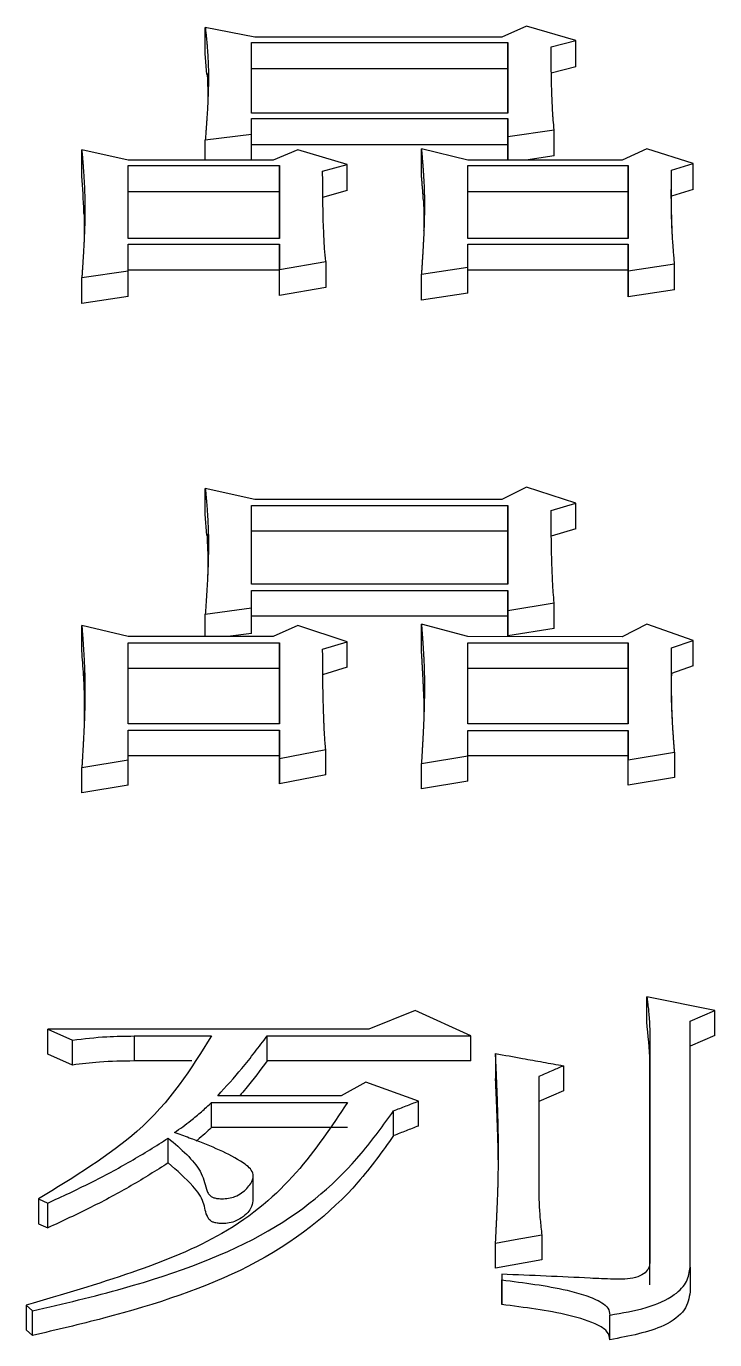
# Model space of a CAD drawing. Header units: millimetres. Extents: x 1852 to 4288, y 681 to 2404.
# Drawn here: x 2407.663 to 2410.075, y 2202.295 to 2206.897 of the extents above; entities that cross this region are included whole.
import ezdxf

# ---------------------------------------------------------------- set-up
doc = ezdxf.new("R2010")
doc.units = ezdxf.units.MM

msp = doc.modelspace()

# ---------------------------------------------------------------- linework, layer by layer
at = {"color": 7, "linetype": 'Continuous', "lineweight": 25}
for p, q in [((2408.2904, 2206.8011), (2408.2904, 2206.8933)), ((2408.4635, 2206.859), (2408.2904, 2206.8933)), ((2409.4154, 2206.897), (2409.3289, 2206.8589)), ((2409.5885, 2206.8475), (2409.4154, 2206.897)), ((2408.4527, 2206.8399), (2409.3505, 2206.8398)), ((2409.3289, 2206.8589), (2408.4635, 2206.859)), ((2409.3505, 2206.7478), (2409.3505, 2206.8398)), ((2409.5019, 2206.8245), (2409.5885, 2206.8475)), ((2409.5885, 2206.7554), (2409.5885, 2206.8475)), ((2408.2962, 2206.7277), (2408.2904, 2206.8011)), ((2409.3505, 2206.7478), (2408.4527, 2206.7478)), ((2409.5885, 2206.7554), (2409.5019, 2206.7325)), ((2409.3505, 2206.5929), (2408.4527, 2206.593)), ((2408.4527, 2206.5187), (2408.4527, 2206.5735)), ((2408.4527, 2206.5735), (2409.3505, 2206.5734)), ((2409.3505, 2206.5734), (2409.3505, 2206.5109)), ((2409.3505, 2206.4817), (2409.3505, 2206.5734)), ((2408.2904, 2206.4992), (2408.4527, 2206.5187)), ((2408.2904, 2206.4284), (2408.2904, 2206.4992)), ((2408.4527, 2206.4284), (2408.4527, 2206.5187)), ((2409.3505, 2206.5109), (2409.5128, 2206.5344)), ((2409.3505, 2206.5109), (2409.3505, 2206.4283)), ((2409.5128, 2206.4427), (2409.5128, 2206.5344)), ((2407.8577, 2206.3722), (2407.8577, 2206.4638)), ((2408.02, 2206.4284), (2407.8577, 2206.4638)), ((2409.3505, 2206.4817), (2408.4527, 2206.4817)), ((2408.6149, 2206.4638), (2408.5284, 2206.4284)), ((2408.788, 2206.4126), (2408.6149, 2206.4638)), ((2409.0476, 2206.3761), (2409.0476, 2206.4677)), ((2409.2099, 2206.4283), (2409.0476, 2206.4677)), ((2409.3505, 2206.4283), (2409.3505, 2206.4817)), ((2409.8373, 2206.4677), (2409.7507, 2206.4283)), ((2409.9995, 2206.4165), (2409.8373, 2206.4677)), ((2408.5284, 2206.4284), (2408.02, 2206.4284)), ((2408.02, 2206.4087), (2408.55, 2206.4086)), ((2408.02, 2206.1536), (2408.02, 2206.4087)), ((2408.55, 2206.4086), (2408.55, 2206.1536)), ((2408.55, 2206.3171), (2408.55, 2206.4086)), ((2408.7015, 2206.3889), (2408.788, 2206.4126)), ((2408.788, 2206.3211), (2408.788, 2206.4126)), ((2409.7507, 2206.4283), (2409.2099, 2206.4283)), ((2409.2099, 2206.4086), (2409.7724, 2206.4086)), ((2409.2099, 2206.1536), (2409.2099, 2206.4086)), ((2409.5128, 2206.4427), (2409.4134, 2206.4283)), ((2409.7724, 2206.4086), (2409.7724, 2206.1536)), ((2409.7724, 2206.3171), (2409.7724, 2206.4086)), ((2409.9238, 2206.3928), (2409.9995, 2206.4165)), ((2409.9995, 2206.325), (2409.9995, 2206.4165)), ((2409.9238, 2206.3013), (2409.9238, 2206.3928)), ((2408.55, 2206.3171), (2408.02, 2206.3171)), ((2408.55, 2206.1536), (2408.55, 2206.3171)), ((2408.788, 2206.3211), (2408.7015, 2206.2974)), ((2409.7724, 2206.3171), (2409.2099, 2206.3171)), ((2409.7724, 2206.1536), (2409.7724, 2206.3171)), ((2409.9995, 2206.325), (2409.9238, 2206.3013)), ((2408.55, 2206.1536), (2408.02, 2206.1536)), ((2408.02, 2206.1335), (2408.55, 2206.1335)), ((2408.02, 2206.0406), (2408.02, 2206.1335)), ((2408.55, 2206.1335), (2408.55, 2206.0446)), ((2408.55, 2206.0423), (2408.55, 2206.1335)), ((2409.7724, 2206.1536), (2409.2099, 2206.1536)), ((2409.2099, 2206.0527), (2409.2099, 2206.1335)), ((2409.2099, 2206.1335), (2409.7724, 2206.1335)), ((2409.7724, 2206.1335), (2409.7724, 2206.0405)), ((2409.7724, 2206.0423), (2409.7724, 2206.1335)), ((2407.8577, 2206.0163), (2408.02, 2206.0406)), ((2408.55, 2206.0423), (2408.02, 2206.0424)), ((2408.02, 2205.9496), (2408.02, 2206.0406)), ((2408.55, 2206.0446), (2408.7123, 2206.073)), ((2408.55, 2205.9536), (2408.55, 2206.0446)), ((2408.55, 2205.9536), (2408.55, 2206.0423)), ((2408.7123, 2206.073), (2408.7123, 2205.9819)), ((2409.0476, 2206.0284), (2409.2099, 2206.0527)), ((2409.2099, 2205.9617), (2409.2099, 2206.0527)), ((2409.7724, 2206.0423), (2409.2099, 2206.0423)), ((2409.7724, 2206.0405), (2409.9346, 2206.0648)), ((2409.7724, 2205.9495), (2409.7724, 2206.0423)), ((2409.7724, 2206.0405), (2409.7724, 2205.9495)), ((2409.9346, 2205.9738), (2409.9346, 2206.0648)), ((2407.8577, 2205.9253), (2407.8577, 2206.0163)), ((2409.0476, 2205.9374), (2409.0476, 2206.0284)), ((2408.02, 2205.9496), (2407.8577, 2205.9253)), ((2408.7123, 2205.9819), (2408.55, 2205.9536)), ((2409.2099, 2205.9617), (2409.0476, 2205.9374)), ((2409.9346, 2205.9738), (2409.7724, 2205.9495)), ((2408.2904, 2205.1874), (2408.2904, 2205.2774)), ((2408.4635, 2205.2391), (2408.2904, 2205.2774)), ((2409.4154, 2205.2817), (2409.3289, 2205.239)), ((2409.5885, 2205.2262), (2409.4154, 2205.2817)), ((2408.4527, 2205.2177), (2409.3505, 2205.2177)), ((2409.3289, 2205.239), (2408.4635, 2205.2391)), ((2409.3505, 2205.1277), (2409.3505, 2205.2177)), ((2409.502, 2205.2006), (2409.5885, 2205.2262)), ((2409.5885, 2205.1362), (2409.5885, 2205.2262)), ((2408.2957, 2205.1128), (2408.2904, 2205.1874)), ((2409.3505, 2205.1277), (2408.4527, 2205.1277)), ((2409.5885, 2205.1362), (2409.502, 2205.1106)), ((2409.3505, 2204.9417), (2408.4527, 2204.9417)), ((2408.4527, 2204.8589), (2408.4527, 2204.92)), ((2408.4527, 2204.92), (2409.3505, 2204.92)), ((2409.3505, 2204.92), (2409.3505, 2204.8502)), ((2409.3505, 2204.8304), (2409.3505, 2204.92)), ((2408.2904, 2204.8371), (2408.4527, 2204.8589)), ((2408.2904, 2204.7582), (2408.2904, 2204.8371)), ((2408.4527, 2204.7694), (2408.4527, 2204.8589)), ((2409.3505, 2204.8502), (2409.5128, 2204.8764)), ((2409.3505, 2204.8502), (2409.3505, 2204.7607)), ((2409.5128, 2204.7869), (2409.5128, 2204.8764)), ((2407.8577, 2204.7083), (2407.8577, 2204.7977)), ((2408.02, 2204.7582), (2407.8577, 2204.7977)), ((2409.3505, 2204.8304), (2408.4527, 2204.8304)), ((2408.615, 2204.7977), (2408.5284, 2204.7582)), ((2408.788, 2204.7406), (2408.615, 2204.7977)), ((2409.0476, 2204.7126), (2409.0476, 2204.802)), ((2409.2099, 2204.7582), (2409.0476, 2204.802)), ((2409.3505, 2204.7607), (2409.3505, 2204.8304)), ((2409.8373, 2204.802), (2409.7508, 2204.7581)), ((2409.9996, 2204.7449), (2409.8373, 2204.802)), ((2408.5284, 2204.7582), (2408.02, 2204.7582)), ((2408.4527, 2204.7694), (2408.3689, 2204.7582)), ((2409.7508, 2204.7581), (2409.2099, 2204.7582)), ((2409.5128, 2204.7869), (2409.3505, 2204.7607)), ((2409.9239, 2204.7185), (2409.9996, 2204.7449)), ((2409.9996, 2204.6556), (2409.9996, 2204.7449)), ((2408.02, 2204.7362), (2408.5501, 2204.7362)), ((2408.02, 2204.4523), (2408.02, 2204.7362)), ((2408.5501, 2204.7362), (2408.5501, 2204.4523)), ((2408.5501, 2204.6468), (2408.5501, 2204.7362)), ((2408.7015, 2204.7142), (2408.788, 2204.7406)), ((2408.788, 2204.6512), (2408.788, 2204.7406)), ((2409.2099, 2204.7362), (2409.7724, 2204.7362)), ((2409.2099, 2204.4523), (2409.2099, 2204.7362)), ((2409.7724, 2204.7362), (2409.7724, 2204.4523)), ((2409.7724, 2204.6468), (2409.7724, 2204.7362)), ((2409.9238, 2204.6292), (2409.9239, 2204.7185)), ((2408.788, 2204.6512), (2408.7015, 2204.6249)), ((2409.9996, 2204.6556), (2409.9238, 2204.6292)), ((2408.5501, 2204.6468), (2408.02, 2204.6469)), ((2408.5501, 2204.4523), (2408.5501, 2204.6468)), ((2408.7027, 2204.5751), (2408.7023, 2204.6062)), ((2409.7724, 2204.6468), (2409.2099, 2204.6468)), ((2409.7724, 2204.4523), (2409.7724, 2204.6468)), ((2409.9238, 2204.6292), (2409.9238, 2204.6212)), ((2408.5501, 2204.4523), (2408.02, 2204.4523)), ((2408.02, 2204.3267), (2408.02, 2204.43)), ((2408.02, 2204.43), (2408.5501, 2204.43)), ((2408.5501, 2204.43), (2408.5501, 2204.3312)), ((2408.5501, 2204.341), (2408.5501, 2204.43)), ((2409.7724, 2204.4523), (2409.2099, 2204.4523)), ((2409.2099, 2204.4299), (2409.7724, 2204.4299)), ((2409.2099, 2204.3402), (2409.2099, 2204.4299)), ((2409.7724, 2204.4299), (2409.7724, 2204.3267)), ((2409.7724, 2204.341), (2409.7724, 2204.4299)), ((2408.5501, 2204.341), (2408.02, 2204.341)), ((2408.5501, 2204.3312), (2408.7123, 2204.3627)), ((2408.5501, 2204.2424), (2408.5501, 2204.341)), ((2408.5501, 2204.3312), (2408.5501, 2204.2424)), ((2408.7123, 2204.2738), (2408.7123, 2204.3627)), ((2409.0477, 2204.3132), (2409.2099, 2204.3402)), ((2409.7724, 2204.341), (2409.2099, 2204.341)), ((2409.2099, 2204.2514), (2409.2099, 2204.3402)), ((2409.7724, 2204.3267), (2409.9347, 2204.3537)), ((2409.7724, 2204.2379), (2409.7724, 2204.341)), ((2409.9347, 2204.3537), (2409.9347, 2204.2648)), ((2407.8577, 2204.2109), (2407.8578, 2204.2997)), ((2407.8578, 2204.2997), (2408.02, 2204.3267)), ((2408.02, 2204.2379), (2408.02, 2204.3267)), ((2409.0477, 2204.2244), (2409.0477, 2204.3132)), ((2409.7724, 2204.2379), (2409.7724, 2204.3267)), ((2408.02, 2204.2379), (2407.8577, 2204.2109)), ((2408.7123, 2204.2738), (2408.5501, 2204.2424)), ((2409.2099, 2204.2514), (2409.0477, 2204.2244)), ((2409.9347, 2204.2648), (2409.7724, 2204.2379)), ((2410.0753, 2203.4486), (2409.8373, 2203.4957)), ((2409.8373, 2203.408), (2409.8373, 2203.4957)), ((2409.026, 2203.4487), (2408.8638, 2203.3826)), ((2409.2207, 2203.3589), (2409.026, 2203.4487)), ((2409.9888, 2203.4109), (2410.0753, 2203.4486)), ((2409.9888, 2202.5486), (2409.9888, 2203.4109)), ((2410.0753, 2203.361), (2410.0753, 2203.4486)), ((2407.7388, 2203.3826), (2407.8253, 2203.3448)), ((2408.8638, 2203.3826), (2407.7388, 2203.3826)), ((2407.7388, 2203.295), (2407.7388, 2203.3826)), ((2407.8253, 2203.2572), (2407.8253, 2203.3448)), ((2408.0417, 2203.359), (2408.312, 2203.359)), ((2408.0417, 2203.2714), (2408.0417, 2203.359)), ((2408.5068, 2203.359), (2409.2207, 2203.3589)), ((2408.5068, 2203.2714), (2408.5068, 2203.359)), ((2409.2207, 2203.2714), (2409.2207, 2203.3589)), ((2410.0753, 2203.361), (2409.9888, 2203.3233)), ((2407.8253, 2203.2572), (2407.7388, 2203.295)), ((2408.2436, 2203.2714), (2408.0417, 2203.2714)), ((2409.2207, 2203.2714), (2408.5068, 2203.2714)), ((2409.3073, 2203.2973), (2409.3073, 2203.2099)), ((2409.5453, 2203.2546), (2409.5453, 2203.1672)), ((2409.8481, 2203.1814), (2409.8482, 2203.2335)), ((2409.8482, 2203.2688), (2409.8482, 2202.5731)), ((2409.8482, 2203.2335), (2409.8482, 2203.2688)), ((2408.853, 2203.1974), (2408.7664, 2203.1497)), ((2409.0369, 2203.1305), (2408.853, 2203.1974)), ((2409.4587, 2203.2165), (2409.4587, 2202.8221)), ((2409.8482, 2202.4866), (2409.8481, 2203.1814)), ((2408.7664, 2203.1497), (2408.3337, 2203.1497)), ((2409.5453, 2203.1672), (2409.4587, 2203.1291)), ((2408.3121, 2203.1258), (2408.7881, 2203.1258)), ((2408.3121, 2203.0385), (2408.3121, 2203.1258)), ((2408.9502, 2203.0098), (2408.9502, 2203.097)), ((2409.0369, 2203.0433), (2409.0369, 2203.1305)), ((2408.1606, 2202.9139), (2408.1606, 2203.001)), ((2408.7881, 2203.0385), (2408.3121, 2203.0385)), ((2408.4582, 2202.7814), (2408.4582, 2202.8684)), ((2407.7063, 2202.7882), (2407.7388, 2202.7736)), ((2407.7063, 2202.7882), (2407.7063, 2202.7013)), ((2407.7388, 2202.6868), (2407.7388, 2202.7736)), ((2407.7063, 2202.7013), (2407.7388, 2202.6868)), ((2409.3073, 2202.5454), (2409.3073, 2202.632)), ((2409.4696, 2202.6613), (2409.4696, 2202.5747)), ((2409.4696, 2202.5747), (2409.3073, 2202.5454)), ((2409.9888, 2202.5486), (2409.9888, 2202.4621)), ((2409.3289, 2202.524), (2409.3289, 2202.5043)), ((2409.3289, 2202.524), (2409.3289, 2202.4375)), ((2409.3289, 2202.4179), (2409.3289, 2202.5043)), ((2407.6631, 2202.4156), (2407.6631, 2202.3292)), ((2407.6631, 2202.4156), (2407.6847, 2202.3958)), ((2409.7075, 2202.2946), (2409.7075, 2202.3809)), ((2407.6631, 2202.3292), (2407.6847, 2202.3095))]:
    msp.add_line(p, q, dxfattribs=at)
at = {"color": 7, "linetype": 'Continuous', "lineweight": 25, "flags": 128}
for points in [[(2409.4696, 2202.6613), (2409.4225, 2202.6528), (2409.3755, 2202.6443), (2409.3073, 2202.632)], [(2407.6847, 2202.3095), (2407.6847, 2202.3481), (2407.6847, 2202.372), (2407.6847, 2202.3958)]]:
    msp.add_lwpolyline(points, dxfattribs=at)
at = {"color": 7, "linetype": 'Continuous', "lineweight": 25}
for points, knots in [([(2408.2904, 2206.8933), (2408.2907, 2206.8905), (2408.2912, 2206.885), (2408.2919, 2206.8782), (2408.2926, 2206.8713), (2408.2931, 2206.8658), (2408.2938, 2206.8589), (2408.2943, 2206.8534), (2408.295, 2206.8466), (2408.2955, 2206.841), (2408.2961, 2206.8342), (2408.2966, 2206.8286), (2408.2971, 2206.8218), (2408.2976, 2206.8162), (2408.2981, 2206.8093), (2408.2985, 2206.8038), (2408.2989, 2206.7969), (2408.2993, 2206.7914), (2408.2996, 2206.7845), (2408.2999, 2206.7789), (2408.3002, 2206.7734), (2408.3004, 2206.7678), (2408.3006, 2206.7623), (2408.3008, 2206.7554), (2408.301, 2206.7498), (2408.3011, 2206.7429), (2408.3012, 2206.7373), (2408.3013, 2206.7304), (2408.3013, 2206.7248), (2408.3013, 2206.7179), (2408.3013, 2206.7123), (2408.3013, 2206.7053), (2408.3011, 2206.69), (2408.3007, 2206.6705), (2408.2999, 2206.6509), (2408.2995, 2206.6397), (2408.2992, 2206.6327), (2408.2988, 2206.6257), (2408.2985, 2206.6201), (2408.2981, 2206.6131), (2408.2978, 2206.6075), (2408.2974, 2206.6005), (2408.2971, 2206.5949), (2408.2967, 2206.5879), (2408.2963, 2206.5823), (2408.2958, 2206.5752), (2408.2955, 2206.5696), (2408.295, 2206.5626), (2408.2946, 2206.557), (2408.2942, 2206.5513), (2408.2938, 2206.5457), (2408.2934, 2206.54), (2408.2929, 2206.533), (2408.2925, 2206.5274), (2408.292, 2206.5203), (2408.2916, 2206.5147), (2408.291, 2206.5071), (2408.2906, 2206.5024), (2408.2904, 2206.4992)], [0, 0, 0, 0, 0.021203, 0.042406, 0.053008, 0.074211, 0.084813, 0.106016, 0.116618, 0.137821, 0.148423, 0.169626, 0.180228, 0.201431, 0.212032, 0.233236, 0.243837, 0.265041, 0.275642, 0.296845, 0.307447, 0.318049, 0.339252, 0.349854, 0.371057, 0.381659, 0.402862, 0.413463, 0.434667, 0.445268, 0.466472, 0.477073, 0.498276, 0.58309, 0.625497, 0.6467, 0.667903, 0.678505, 0.699708, 0.71031, 0.731513, 0.742115, 0.763318, 0.773919, 0.795123, 0.805724, 0.826928, 0.837529, 0.858732, 0.869334, 0.879936, 0.901139, 0.911741, 0.932944, 0.943545, 0.964749, 0.97535, 1, 1, 1, 1]), ([(2408.4527, 2206.593), (2408.4527, 2206.6344), (2408.4527, 2206.7173), (2408.4527, 2206.799), (2408.4527, 2206.8399)], [0, 0, 0, 0, 0.499996, 1, 1, 1, 1]), ([(2409.3505, 2206.8398), (2409.3505, 2206.799), (2409.3505, 2206.7173), (2409.3505, 2206.6344), (2409.3505, 2206.5929)], [0, 0, 0, 0, 0.499996, 1, 1, 1, 1]), ([(2409.5128, 2206.5344), (2409.5117, 2206.5457), (2409.5103, 2206.5599), (2409.5089, 2206.5769), (2409.5083, 2206.5854), (2409.5073, 2206.6023), (2409.5056, 2206.639), (2409.5038, 2206.6784), (2409.5032, 2206.7093), (2409.5031, 2206.7191), (2409.503, 2206.7247), (2409.5029, 2206.7289), (2409.5028, 2206.7331), (2409.5028, 2206.7373), (2409.5027, 2206.7415), (2409.5026, 2206.7456), (2409.5026, 2206.7498), (2409.5025, 2206.754), (2409.5025, 2206.7582), (2409.5024, 2206.7624), (2409.5024, 2206.768), (2409.5023, 2206.7736), (2409.5023, 2206.7791), (2409.5022, 2206.7833), (2409.5022, 2206.7868), (2409.5022, 2206.7896), (2409.5022, 2206.7917), (2409.5022, 2206.7938), (2409.5021, 2206.7959), (2409.5021, 2206.7986), (2409.5021, 2206.8014), (2409.5021, 2206.8042), (2409.5021, 2206.8063), (2409.502, 2206.8084), (2409.502, 2206.8105), (2409.502, 2206.8126), (2409.502, 2206.8146), (2409.502, 2206.8167), (2409.502, 2206.8188), (2409.502, 2206.8214), (2409.5019, 2206.8233), (2409.5019, 2206.8245)], [0, 0, 0, 0, 0.11615, 0.145188, 0.174226, 0.203263, 0.319414, 0.551716, 0.609791, 0.638828, 0.653347, 0.667866, 0.682385, 0.696903, 0.711422, 0.725941, 0.74046, 0.754979, 0.769497, 0.784016, 0.798535, 0.827572, 0.842091, 0.85661, 0.871129, 0.878388, 0.885648, 0.892907, 0.900166, 0.907426, 0.921944, 0.929204, 0.936463, 0.943723, 0.950982, 0.958241, 0.965501, 0.97276, 0.98002, 0.987279, 1, 1, 1, 1]), ([(2408.2969, 2206.732), (2408.2978, 2206.7087), (2408.2998, 2206.6597), (2408.2988, 2206.6311), (2408.2983, 2206.6161)], [0, 0, 0, 0, 0.475906, 1, 1, 1, 1]), ([(2409.3505, 2206.5929), (2409.3505, 2206.6036), (2409.3505, 2206.6557), (2409.3505, 2206.707), (2409.3505, 2206.7478)], [0, 0, 0, 0, 0.205958, 1, 1, 1, 1]), ([(2407.8577, 2206.4638), (2407.8578, 2206.4622), (2407.8581, 2206.4589), (2407.8585, 2206.454), (2407.8589, 2206.449), (2407.8593, 2206.4441), (2407.8597, 2206.4391), (2407.8601, 2206.4342), (2407.8605, 2206.4293), (2407.8609, 2206.4243), (2407.8613, 2206.4194), (2407.8617, 2206.4144), (2407.862, 2206.4095), (2407.8624, 2206.4045), (2407.8627, 2206.4004), (2407.863, 2206.3963), (2407.8633, 2206.3921), (2407.8637, 2206.3872), (2407.8641, 2206.3806), (2407.8645, 2206.3739), (2407.8651, 2206.3657), (2407.8656, 2206.3574), (2407.8661, 2206.3474), (2407.8666, 2206.3375), (2407.8671, 2206.3275), (2407.8675, 2206.3176), (2407.8678, 2206.3076), (2407.8681, 2206.2993), (2407.8683, 2206.2909), (2407.8684, 2206.2826), (2407.8685, 2206.2726), (2407.8686, 2206.2626), (2407.8686, 2206.2526), (2407.8685, 2206.2325), (2407.8679, 2206.2024), (2407.8668, 2206.1722), (2407.8658, 2206.1487), (2407.8651, 2206.1352), (2407.8644, 2206.1217), (2407.8638, 2206.1116), (2407.8633, 2206.1032), (2407.8629, 2206.0964), (2407.8627, 2206.0922), (2407.8624, 2206.088), (2407.8622, 2206.0838), (2407.8618, 2206.0787), (2407.8615, 2206.0736), (2407.8612, 2206.0694), (2407.861, 2206.0652), (2407.8607, 2206.061), (2407.8604, 2206.0559), (2407.8601, 2206.0517), (2407.8599, 2206.0483), (2407.8597, 2206.0457), (2407.8595, 2206.0432), (2407.8594, 2206.0406), (2407.8592, 2206.0381), (2407.859, 2206.0356), (2407.8589, 2206.033), (2407.8587, 2206.0305), (2407.8585, 2206.0284), (2407.8584, 2206.0262), (2407.8583, 2206.0241), (2407.8581, 2206.0215), (2407.8579, 2206.0189), (2407.8578, 2206.0171), (2407.8577, 2206.0163)], [0, 0, 0, 0, 0.011199, 0.022398, 0.033596, 0.044795, 0.055994, 0.067193, 0.078392, 0.089591, 0.100789, 0.111988, 0.123187, 0.134386, 0.145585, 0.151184, 0.162383, 0.173582, 0.184781, 0.207178, 0.218377, 0.240775, 0.263172, 0.28557, 0.307968, 0.330365, 0.352763, 0.375161, 0.38636, 0.408757, 0.431155, 0.453553, 0.47595, 0.498348, 0.587939, 0.67753, 0.699928, 0.744723, 0.767121, 0.789519, 0.811916, 0.823115, 0.834314, 0.839913, 0.851112, 0.862311, 0.87351, 0.884709, 0.890308, 0.901507, 0.912706, 0.923905, 0.929504, 0.935103, 0.940703, 0.946302, 0.951902, 0.957501, 0.9631, 0.9687, 0.974299, 0.977099, 0.982698, 0.988298, 0.994149, 1, 1, 1, 1]), ([(2409.0476, 2206.4677), (2409.0478, 2206.4656), (2409.0481, 2206.4625), (2409.0484, 2206.4582), (2409.0487, 2206.4551), (2409.049, 2206.4519), (2409.0492, 2206.4488), (2409.0495, 2206.4456), (2409.0498, 2206.4424), (2409.05, 2206.4393), (2409.0503, 2206.4361), (2409.0505, 2206.4329), (2409.0508, 2206.4298), (2409.0511, 2206.4266), (2409.0513, 2206.4234), (2409.0516, 2206.4192), (2409.052, 2206.415), (2409.0523, 2206.4107), (2409.0525, 2206.4076), (2409.0528, 2206.4044), (2409.053, 2206.4012), (2409.0533, 2206.398), (2409.0535, 2206.3949), (2409.0537, 2206.3917), (2409.0539, 2206.3885), (2409.0541, 2206.3853), (2409.0544, 2206.3821), (2409.0546, 2206.379), (2409.0548, 2206.3747), (2409.0551, 2206.3705), (2409.0554, 2206.3662), (2409.0555, 2206.363), (2409.0559, 2206.3567), (2409.0566, 2206.3429), (2409.0573, 2206.3258), (2409.0577, 2206.3109), (2409.0579, 2206.3035), (2409.0579, 2206.2992), (2409.058, 2206.296), (2409.058, 2206.2928), (2409.0581, 2206.2896), (2409.0581, 2206.2864), (2409.0581, 2206.2832), (2409.0581, 2206.28), (2409.0582, 2206.2757), (2409.0582, 2206.2714), (2409.0582, 2206.2672), (2409.0582, 2206.2639), (2409.0581, 2206.2607), (2409.0581, 2206.2575), (2409.0581, 2206.2543), (2409.0581, 2206.2511), (2409.058, 2206.2479), (2409.058, 2206.2447), (2409.0579, 2206.2415), (2409.0579, 2206.2383), (2409.0578, 2206.235), (2409.0578, 2206.2318), (2409.0577, 2206.2286), (2409.0576, 2206.2254), (2409.0575, 2206.2211), (2409.0574, 2206.2168), (2409.0573, 2206.2125), (2409.0572, 2206.2093), (2409.0571, 2206.2061), (2409.057, 2206.2029), (2409.0569, 2206.1996), (2409.0567, 2206.1932), (2409.0562, 2206.1792), (2409.0555, 2206.162), (2409.0547, 2206.1469), (2409.0543, 2206.1394), (2409.0541, 2206.135), (2409.0539, 2206.1318), (2409.0538, 2206.1286), (2409.0536, 2206.1253), (2409.0534, 2206.1221), (2409.0532, 2206.1178), (2409.0529, 2206.1134), (2409.0527, 2206.1091), (2409.0525, 2206.1059), (2409.0523, 2206.1026), (2409.0521, 2206.0994), (2409.0519, 2206.0961), (2409.0517, 2206.0929), (2409.0515, 2206.0896), (2409.0513, 2206.0864), (2409.0511, 2206.0832), (2409.0509, 2206.0799), (2409.0507, 2206.0767), (2409.0504, 2206.0723), (2409.0502, 2206.068), (2409.0499, 2206.0637), (2409.0497, 2206.0604), (2409.0495, 2206.0571), (2409.0493, 2206.0539), (2409.0491, 2206.0506), (2409.0489, 2206.0474), (2409.0486, 2206.0441), (2409.0484, 2206.0409), (2409.0482, 2206.0376), (2409.048, 2206.0335), (2409.0478, 2206.0304), (2409.0476, 2206.0284)], [0, 0, 0, 0, 0.014617, 0.021926, 0.029235, 0.036543, 0.043852, 0.051161, 0.058469, 0.065778, 0.073086, 0.080395, 0.087704, 0.095012, 0.102321, 0.10963, 0.124247, 0.131556, 0.138864, 0.146173, 0.153482, 0.16079, 0.168099, 0.175407, 0.182716, 0.190025, 0.197333, 0.204642, 0.211951, 0.226568, 0.233877, 0.241185, 0.248494, 0.277729, 0.336198, 0.365433, 0.38005, 0.387359, 0.394667, 0.401976, 0.409284, 0.416593, 0.423902, 0.43121, 0.438519, 0.453136, 0.460445, 0.467754, 0.475062, 0.482371, 0.48968, 0.496988, 0.504297, 0.511606, 0.518914, 0.526223, 0.533531, 0.54084, 0.548149, 0.555457, 0.562766, 0.577383, 0.584692, 0.592001, 0.599309, 0.606618, 0.613927, 0.621235, 0.65047, 0.708939, 0.738174, 0.752791, 0.7601, 0.767408, 0.774717, 0.782026, 0.789334, 0.796643, 0.81126, 0.818569, 0.825877, 0.833186, 0.840495, 0.847803, 0.855112, 0.862421, 0.869729, 0.877038, 0.884347, 0.891655, 0.898964, 0.913581, 0.92089, 0.928198, 0.935507, 0.942816, 0.950124, 0.957433, 0.964742, 0.97205, 0.979359, 0.986668, 1, 1, 1, 1]), ([(2407.8654, 2206.2375), (2407.8653, 2206.2408), (2407.8638, 2206.2861), (2407.8607, 2206.3308), (2407.8577, 2206.3722)], [0, 0, 0, 0, 0.073846, 1, 1, 1, 1]), ([(2408.7123, 2206.073), (2408.7108, 2206.0879), (2408.7086, 2206.1103), (2408.7071, 2206.1364), (2408.7065, 2206.1494), (2408.7059, 2206.1624), (2408.7041, 2206.2014), (2408.703, 2206.2403), (2408.7025, 2206.2735), (2408.7024, 2206.279), (2408.7024, 2206.2846), (2408.7023, 2206.2901), (2408.7022, 2206.2947), (2408.7021, 2206.2993), (2408.7021, 2206.3039), (2408.702, 2206.3094), (2408.702, 2206.3149), (2408.7019, 2206.3195), (2408.7019, 2206.3241), (2408.7018, 2206.3287), (2408.7018, 2206.3342), (2408.7018, 2206.3388), (2408.7017, 2206.3434), (2408.7017, 2206.348), (2408.7017, 2206.3526), (2408.7017, 2206.3562), (2408.7016, 2206.359), (2408.7016, 2206.3617), (2408.7016, 2206.364), (2408.7016, 2206.3663), (2408.7016, 2206.3686), (2408.7016, 2206.3713), (2408.7015, 2206.3736), (2408.7015, 2206.3759), (2408.7015, 2206.3782), (2408.7015, 2206.381), (2408.7015, 2206.3832), (2408.7015, 2206.3859), (2408.7015, 2206.3876), (2408.7015, 2206.3889)], [0, 0, 0, 0, 0.14049, 0.210735, 0.245858, 0.263419, 0.333664, 0.614647, 0.632209, 0.64977, 0.667331, 0.684892, 0.702453, 0.711234, 0.728795, 0.746356, 0.763917, 0.781479, 0.790259, 0.80782, 0.825382, 0.842943, 0.851723, 0.869285, 0.886846, 0.895626, 0.904407, 0.913188, 0.921968, 0.926358, 0.935139, 0.94392, 0.9527, 0.957091, 0.965871, 0.974652, 0.983432, 0.987823, 1, 1, 1, 1]), ([(2409.0547, 2206.2862), (2409.0545, 2206.288), (2409.0543, 2206.292), (2409.0539, 2206.298), (2409.0534, 2206.3044), (2409.053, 2206.3107), (2409.0525, 2206.3171), (2409.052, 2206.3234), (2409.0515, 2206.3298), (2409.0508, 2206.3382), (2409.0501, 2206.3467), (2409.0494, 2206.3551), (2409.0489, 2206.3614), (2409.0483, 2206.3685), (2409.0479, 2206.3733), (2409.0476, 2206.3761)], [0, 0, 0, 0, 0.061211, 0.131674, 0.202137, 0.272601, 0.343064, 0.413527, 0.48399, 0.554454, 0.69538, 0.765843, 0.836306, 0.90677, 1, 1, 1, 1]), ([(2409.9346, 2206.0648), (2409.9343, 2206.0685), (2409.9337, 2206.0759), (2409.9328, 2206.087), (2409.9318, 2206.098), (2409.9309, 2206.1091), (2409.93, 2206.1201), (2409.9292, 2206.1312), (2409.9276, 2206.1532), (2409.926, 2206.1789), (2409.925, 2206.2045), (2409.9245, 2206.2173), (2409.9242, 2206.2264), (2409.924, 2206.2356), (2409.9238, 2206.2465), (2409.9236, 2206.2574), (2409.9234, 2206.2684), (2409.9233, 2206.2793), (2409.9233, 2206.2902), (2409.9232, 2206.2993), (2409.9232, 2206.3084), (2409.9232, 2206.3175), (2409.9233, 2206.3265), (2409.9233, 2206.3338), (2409.9233, 2206.3392), (2409.9234, 2206.3447), (2409.9234, 2206.3501), (2409.9235, 2206.3555), (2409.9235, 2206.3609), (2409.9236, 2206.3664), (2409.9236, 2206.3718), (2409.9237, 2206.3763), (2409.9237, 2206.3799), (2409.9237, 2206.3822), (2409.9237, 2206.3844), (2409.9238, 2206.3867), (2409.9238, 2206.3896), (2409.9238, 2206.3917), (2409.9238, 2206.3928)], [0, 0, 0, 0, 0.033402, 0.066804, 0.100206, 0.133609, 0.167011, 0.200413, 0.233815, 0.367425, 0.43423, 0.467632, 0.484333, 0.517735, 0.551137, 0.584539, 0.617941, 0.651344, 0.684746, 0.718148, 0.734849, 0.768251, 0.801653, 0.818354, 0.835056, 0.851757, 0.868458, 0.885159, 0.90186, 0.918561, 0.935262, 0.951963, 0.960314, 0.968664, 0.972839, 0.98119, 0.989541, 1, 1, 1, 1]), ([(2409.0547, 2206.2848), (2409.0548, 2206.2835), (2409.0551, 2206.2783), (2409.0568, 2206.2293), (2409.0566, 2206.1979), (2409.0564, 2206.1849), (2409.0563, 2206.1818), (2409.0563, 2206.1819), (2409.0563, 2206.182)], [0, 0, 0, 0, 0.118429, 0.503621, 0.817999, 0.925851, 0.976347, 1, 1, 1, 1]), ([(2409.927, 2206.1637), (2409.9265, 2206.1738), (2409.9252, 2206.2015), (2409.924, 2206.2507), (2409.9238, 2206.2924), (2409.9238, 2206.3026), (2409.9238, 2206.305)], [0, 0, 0, 0, 0.228625, 0.628468, 0.911282, 1, 1, 1, 1]), ([(2407.8652, 2206.2451), (2407.8657, 2206.2272), (2407.8671, 2206.1823), (2407.8657, 2206.1499), (2407.8648, 2206.1305)], [0, 0, 0, 0, 0.3993441, 1, 1, 1, 1]), ([(2408.2904, 2205.2774), (2408.2907, 2205.2744), (2408.2913, 2205.2682), (2408.292, 2205.2605), (2408.2926, 2205.2529), (2408.2932, 2205.2467), (2408.2938, 2205.239), (2408.2944, 2205.2329), (2408.295, 2205.2252), (2408.2955, 2205.219), (2408.2961, 2205.2113), (2408.2966, 2205.2051), (2408.2972, 2205.1974), (2408.2976, 2205.1913), (2408.2981, 2205.1835), (2408.2985, 2205.1774), (2408.299, 2205.1696), (2408.2993, 2205.1634), (2408.2997, 2205.1557), (2408.2999, 2205.1495), (2408.3002, 2205.1433), (2408.3004, 2205.1371), (2408.3006, 2205.1309), (2408.3009, 2205.1232), (2408.301, 2205.117), (2408.3011, 2205.1092), (2408.3012, 2205.103), (2408.3013, 2205.0953), (2408.3014, 2205.089), (2408.3014, 2205.0813), (2408.3014, 2205.075), (2408.3013, 2205.0673), (2408.3011, 2205.0502), (2408.3007, 2205.0283), (2408.3, 2205.0065), (2408.2995, 2204.994), (2408.2992, 2204.9862), (2408.2988, 2204.9784), (2408.2986, 2204.9721), (2408.2982, 2204.9643), (2408.2979, 2204.958), (2408.2975, 2204.9502), (2408.2971, 2204.9439), (2408.2967, 2204.9361), (2408.2963, 2204.9298), (2408.2959, 2204.922), (2408.2955, 2204.9157), (2408.295, 2204.9078), (2408.2946, 2204.9016), (2408.2942, 2204.8953), (2408.2938, 2204.889), (2408.2934, 2204.8827), (2408.2929, 2204.8748), (2408.2925, 2204.8686), (2408.292, 2204.8607), (2408.2916, 2204.8544), (2408.291, 2204.846), (2408.2907, 2204.8408), (2408.2904, 2204.8371)], [0, 0, 0, 0, 0.021203, 0.042406, 0.053008, 0.074211, 0.084813, 0.106016, 0.116618, 0.137821, 0.148423, 0.169626, 0.180228, 0.201431, 0.212032, 0.233236, 0.243837, 0.265041, 0.275642, 0.296845, 0.307447, 0.318049, 0.339252, 0.349854, 0.371057, 0.381658, 0.402862, 0.413463, 0.434667, 0.445268, 0.466472, 0.477073, 0.498276, 0.58309, 0.625497, 0.6467, 0.667903, 0.678505, 0.699708, 0.71031, 0.731513, 0.742114, 0.763318, 0.773919, 0.795123, 0.805724, 0.826927, 0.837529, 0.858732, 0.869334, 0.879936, 0.901139, 0.91174, 0.932944, 0.943545, 0.964749, 0.97535, 1, 1, 1, 1]), ([(2408.4527, 2204.9417), (2408.4527, 2204.988), (2408.4527, 2205.0806), (2408.4527, 2205.172), (2408.4527, 2205.2177)], [0, 0, 0, 0, 0.499996, 1, 1, 1, 1]), ([(2409.3505, 2205.2177), (2409.3505, 2205.172), (2409.3505, 2205.0806), (2409.3505, 2204.988), (2409.3505, 2204.9417)], [0, 0, 0, 0, 0.4999959, 1, 1, 1, 1]), ([(2409.5128, 2204.8764), (2409.5117, 2204.889), (2409.5103, 2204.9049), (2409.5089, 2204.9238), (2409.5083, 2204.9333), (2409.5073, 2204.9522), (2409.5056, 2204.9932), (2409.5039, 2205.0372), (2409.5033, 2205.0717), (2409.5031, 2205.0826), (2409.503, 2205.0889), (2409.5029, 2205.0936), (2409.5029, 2205.0983), (2409.5028, 2205.1029), (2409.5027, 2205.1076), (2409.5027, 2205.1123), (2409.5026, 2205.117), (2409.5026, 2205.1217), (2409.5025, 2205.1264), (2409.5025, 2205.1311), (2409.5024, 2205.1373), (2409.5024, 2205.1435), (2409.5023, 2205.1498), (2409.5023, 2205.1544), (2409.5022, 2205.1583), (2409.5022, 2205.1615), (2409.5022, 2205.1638), (2409.5022, 2205.1661), (2409.5022, 2205.1685), (2409.5022, 2205.1716), (2409.5021, 2205.1747), (2409.5021, 2205.1778), (2409.5021, 2205.1801), (2409.5021, 2205.1825), (2409.5021, 2205.1848), (2409.502, 2205.1871), (2409.502, 2205.1895), (2409.502, 2205.1918), (2409.502, 2205.1941), (2409.502, 2205.1971), (2409.502, 2205.1992), (2409.502, 2205.2006)], [0, 0, 0, 0, 0.11615, 0.145188, 0.174226, 0.203263, 0.319414, 0.551716, 0.609791, 0.638828, 0.653347, 0.667866, 0.682385, 0.696903, 0.711422, 0.725941, 0.74046, 0.754978, 0.769497, 0.784016, 0.798535, 0.827572, 0.842091, 0.85661, 0.871129, 0.878388, 0.885647, 0.892907, 0.900166, 0.907426, 0.921944, 0.929204, 0.936463, 0.943723, 0.950982, 0.958241, 0.965501, 0.97276, 0.98002, 0.987279, 1, 1, 1, 1]), ([(2408.2964, 2205.1176), (2408.2964, 2205.1177), (2408.2962, 2205.1199), (2408.3007, 2205.0117), (2408.2989, 2204.9778), (2408.2979, 2204.9594)], [0, 0, 0, 0, 0.01145, 0.464143, 1, 1, 1, 1]), ([(2409.3505, 2204.9417), (2409.3505, 2204.958), (2409.3505, 2205.0204), (2409.3505, 2205.0821), (2409.3505, 2205.1277)], [0, 0, 0, 0, 0.260576, 1, 1, 1, 1]), ([(2407.8577, 2204.7977), (2407.858, 2204.7945), (2407.8583, 2204.7897), (2407.8588, 2204.7833), (2407.8591, 2204.7786), (2407.8595, 2204.7738), (2407.8598, 2204.769), (2407.8602, 2204.7642), (2407.8605, 2204.7594), (2407.8609, 2204.7546), (2407.8612, 2204.7498), (2407.8615, 2204.745), (2407.8619, 2204.7402), (2407.8623, 2204.7339), (2407.8627, 2204.7275), (2407.8631, 2204.7211), (2407.8634, 2204.7163), (2407.8637, 2204.7115), (2407.8641, 2204.7051), (2407.8646, 2204.697), (2407.8651, 2204.6874), (2407.8657, 2204.6778), (2407.8661, 2204.6682), (2407.8666, 2204.6585), (2407.867, 2204.6489), (2407.8674, 2204.6393), (2407.8677, 2204.6296), (2407.868, 2204.6199), (2407.8682, 2204.6103), (2407.8684, 2204.6006), (2407.8685, 2204.5877), (2407.8686, 2204.5748), (2407.8686, 2204.5619), (2407.8685, 2204.5425), (2407.8681, 2204.5134), (2407.8672, 2204.4842), (2407.8664, 2204.4615), (2407.8658, 2204.4452), (2407.865, 2204.429), (2407.8643, 2204.4159), (2407.8639, 2204.4062), (2407.8634, 2204.398), (2407.8631, 2204.3915), (2407.8628, 2204.3866), (2407.8626, 2204.3817), (2407.8623, 2204.3768), (2407.862, 2204.3719), (2407.8618, 2204.367), (2407.8615, 2204.3621), (2407.8611, 2204.3556), (2407.8607, 2204.3491), (2407.8603, 2204.3425), (2407.8601, 2204.3384), (2407.8599, 2204.3352), (2407.8597, 2204.3327), (2407.8596, 2204.3303), (2407.8594, 2204.3278), (2407.8593, 2204.3254), (2407.8591, 2204.3221), (2407.8589, 2204.3188), (2407.8587, 2204.3155), (2407.8586, 2204.3131), (2407.8584, 2204.3106), (2407.8583, 2204.3082), (2407.8581, 2204.3057), (2407.8579, 2204.3029), (2407.8578, 2204.3009), (2407.8578, 2204.2997)], [0, 0, 0, 0, 0.019469, 0.029204, 0.038938, 0.048673, 0.058408, 0.068142, 0.077877, 0.087611, 0.097346, 0.107081, 0.116815, 0.12655, 0.146019, 0.155754, 0.165488, 0.175223, 0.184958, 0.204427, 0.223896, 0.243365, 0.262835, 0.282304, 0.301773, 0.321242, 0.340712, 0.360181, 0.37965, 0.399119, 0.418589, 0.457527, 0.476996, 0.496466, 0.574343, 0.65222, 0.67169, 0.710628, 0.749567, 0.769036, 0.788505, 0.807974, 0.817709, 0.827444, 0.837178, 0.846913, 0.856647, 0.866382, 0.876117, 0.885851, 0.90532, 0.915055, 0.92479, 0.929657, 0.934524, 0.939392, 0.944259, 0.949126, 0.953994, 0.963728, 0.968595, 0.973463, 0.97833, 0.983197, 0.988065, 0.992932, 1, 1, 1, 1]), ([(2409.0476, 2204.802), (2409.0478, 2204.7997), (2409.0481, 2204.7962), (2409.0485, 2204.7915), (2409.0487, 2204.7879), (2409.049, 2204.7844), (2409.0493, 2204.7809), (2409.0495, 2204.7774), (2409.0498, 2204.7738), (2409.0501, 2204.7703), (2409.0503, 2204.7668), (2409.0506, 2204.7632), (2409.0508, 2204.7597), (2409.0511, 2204.7562), (2409.0513, 2204.7526), (2409.0516, 2204.7491), (2409.0519, 2204.7444), (2409.0523, 2204.7397), (2409.0526, 2204.735), (2409.0528, 2204.7314), (2409.0531, 2204.7279), (2409.0533, 2204.7243), (2409.0535, 2204.7208), (2409.0537, 2204.7173), (2409.054, 2204.7137), (2409.0542, 2204.7102), (2409.0544, 2204.7066), (2409.0546, 2204.7031), (2409.0548, 2204.6995), (2409.0551, 2204.6948), (2409.0553, 2204.6901), (2409.0556, 2204.6853), (2409.0559, 2204.6782), (2409.0566, 2204.6629), (2409.0573, 2204.6439), (2409.0577, 2204.6273), (2409.0579, 2204.619), (2409.058, 2204.6142), (2409.058, 2204.6106), (2409.0581, 2204.6071), (2409.0581, 2204.6035), (2409.0581, 2204.5999), (2409.0582, 2204.5964), (2409.0582, 2204.5928), (2409.0582, 2204.588), (2409.0582, 2204.5833), (2409.0582, 2204.5785), (2409.0582, 2204.575), (2409.0582, 2204.5714), (2409.0581, 2204.5678), (2409.0581, 2204.5642), (2409.0581, 2204.5607), (2409.0581, 2204.5571), (2409.058, 2204.5535), (2409.058, 2204.5499), (2409.0579, 2204.5464), (2409.0579, 2204.5428), (2409.0578, 2204.5392), (2409.0577, 2204.5356), (2409.0577, 2204.532), (2409.0576, 2204.5273), (2409.0575, 2204.5225), (2409.0574, 2204.5177), (2409.0573, 2204.5141), (2409.0572, 2204.5105), (2409.0571, 2204.507), (2409.057, 2204.5034), (2409.0567, 2204.4962), (2409.0562, 2204.4806), (2409.0555, 2204.4615), (2409.0547, 2204.4447), (2409.0544, 2204.4363), (2409.0541, 2204.4315), (2409.054, 2204.4279), (2409.0538, 2204.4243), (2409.0536, 2204.4207), (2409.0534, 2204.4171), (2409.0533, 2204.4135), (2409.053, 2204.4087), (2409.0528, 2204.4039), (2409.0525, 2204.3991), (2409.0523, 2204.3955), (2409.0521, 2204.3919), (2409.0519, 2204.3882), (2409.0517, 2204.3846), (2409.0515, 2204.381), (2409.0513, 2204.3774), (2409.0511, 2204.3738), (2409.0509, 2204.3702), (2409.0507, 2204.3666), (2409.0505, 2204.363), (2409.0503, 2204.3582), (2409.05, 2204.3533), (2409.0497, 2204.3485), (2409.0495, 2204.3449), (2409.0493, 2204.3413), (2409.0491, 2204.3377), (2409.0489, 2204.334), (2409.0487, 2204.3304), (2409.0484, 2204.3268), (2409.0482, 2204.3232), (2409.048, 2204.3186), (2409.0478, 2204.3153), (2409.0477, 2204.3132)], [0, 0, 0, 0, 0.014624, 0.021936, 0.029248, 0.036561, 0.043873, 0.051185, 0.058497, 0.065809, 0.073121, 0.080433, 0.087745, 0.095057, 0.102369, 0.109682, 0.116994, 0.131618, 0.13893, 0.146242, 0.153554, 0.160866, 0.168178, 0.17549, 0.182803, 0.190115, 0.197427, 0.204739, 0.212051, 0.219363, 0.233987, 0.241299, 0.248611, 0.27786, 0.336357, 0.365605, 0.38023, 0.387542, 0.394854, 0.402166, 0.409478, 0.41679, 0.424102, 0.431414, 0.438727, 0.453351, 0.460663, 0.467975, 0.475287, 0.482599, 0.489911, 0.497223, 0.504535, 0.511848, 0.51916, 0.526472, 0.533784, 0.541096, 0.548408, 0.55572, 0.563032, 0.577656, 0.584969, 0.592281, 0.599593, 0.606905, 0.614217, 0.621529, 0.650778, 0.709274, 0.738523, 0.753147, 0.760459, 0.767771, 0.775083, 0.782395, 0.789708, 0.79702, 0.804332, 0.818956, 0.826268, 0.83358, 0.840892, 0.848204, 0.855516, 0.862829, 0.870141, 0.877453, 0.884765, 0.892077, 0.899389, 0.906701, 0.921325, 0.928638, 0.93595, 0.943262, 0.950574, 0.957886, 0.965198, 0.97251, 0.979822, 0.987134, 1, 1, 1, 1]), ([(2407.8638, 2204.6204), (2407.8638, 2204.6215), (2407.8624, 2204.6509), (2407.86, 2204.6801), (2407.8577, 2204.7083)], [0, 0, 0, 0, 0.0374339, 1, 1, 1, 1]), ([(2408.7123, 2204.3627), (2408.7108, 2204.3793), (2408.7086, 2204.4042), (2408.7071, 2204.4332), (2408.7065, 2204.4476), (2408.7059, 2204.4621), (2408.7042, 2204.5055), (2408.703, 2204.5487), (2408.7025, 2204.5857), (2408.7025, 2204.5918), (2408.7024, 2204.598), (2408.7023, 2204.6041), (2408.7022, 2204.6093), (2408.7022, 2204.6144), (2408.7021, 2204.6195), (2408.7021, 2204.6257), (2408.702, 2204.6318), (2408.702, 2204.6369), (2408.7019, 2204.642), (2408.7019, 2204.6471), (2408.7018, 2204.6533), (2408.7018, 2204.6584), (2408.7018, 2204.6635), (2408.7017, 2204.6686), (2408.7017, 2204.6737), (2408.7017, 2204.6778), (2408.7017, 2204.6809), (2408.7016, 2204.6839), (2408.7016, 2204.6865), (2408.7016, 2204.689), (2408.7016, 2204.6916), (2408.7016, 2204.6946), (2408.7016, 2204.6972), (2408.7016, 2204.6997), (2408.7016, 2204.7023), (2408.7015, 2204.7053), (2408.7015, 2204.7079), (2408.7015, 2204.7108), (2408.7015, 2204.7128), (2408.7015, 2204.7142)], [0, 0, 0, 0, 0.14049, 0.210735, 0.245858, 0.263419, 0.333664, 0.614647, 0.632209, 0.64977, 0.667331, 0.684892, 0.702453, 0.711234, 0.728795, 0.746356, 0.763918, 0.781479, 0.790259, 0.80782, 0.825382, 0.842943, 0.851723, 0.869285, 0.886846, 0.895626, 0.904407, 0.913188, 0.921968, 0.926359, 0.935139, 0.94392, 0.9527, 0.957091, 0.965871, 0.974652, 0.983432, 0.987823, 1, 1, 1, 1]), ([(2409.0564, 2204.5423), (2409.0562, 2204.5465), (2409.0558, 2204.5601), (2409.055, 2204.5785), (2409.0542, 2204.595), (2409.0537, 2204.6045), (2409.0534, 2204.6116), (2409.053, 2204.6187), (2409.0526, 2204.6258), (2409.0523, 2204.6328), (2409.0519, 2204.6399), (2409.0515, 2204.647), (2409.0511, 2204.6541), (2409.0507, 2204.6611), (2409.0501, 2204.6706), (2409.0496, 2204.68), (2409.049, 2204.6894), (2409.0486, 2204.6965), (2409.0481, 2204.7042), (2409.0478, 2204.7096), (2409.0476, 2204.7126)], [0, 0, 0, 0, 0.07253, 0.238962, 0.322178, 0.363786, 0.405394, 0.447002, 0.48861, 0.530218, 0.571825, 0.613433, 0.655041, 0.696649, 0.738257, 0.821473, 0.863081, 0.904689, 0.946297, 1, 1, 1, 1]), ([(2409.9347, 2204.3537), (2409.9345, 2204.3557), (2409.934, 2204.3619), (2409.9334, 2204.3701), (2409.9328, 2204.3783), (2409.9322, 2204.3865), (2409.9314, 2204.3967), (2409.9305, 2204.409), (2409.9296, 2204.4212), (2409.929, 2204.4314), (2409.928, 2204.4457), (2409.9265, 2204.4723), (2409.9252, 2204.5008), (2409.9245, 2204.5232), (2409.9243, 2204.5333), (2409.924, 2204.5435), (2409.9238, 2204.5557), (2409.9236, 2204.5678), (2409.9235, 2204.58), (2409.9234, 2204.5922), (2409.9233, 2204.6043), (2409.9233, 2204.6144), (2409.9233, 2204.6245), (2409.9233, 2204.6346), (2409.9233, 2204.6447), (2409.9233, 2204.6528), (2409.9234, 2204.6589), (2409.9234, 2204.6649), (2409.9235, 2204.671), (2409.9235, 2204.677), (2409.9235, 2204.6831), (2409.9236, 2204.6891), (2409.9236, 2204.6951), (2409.9237, 2204.7002), (2409.9237, 2204.7042), (2409.9237, 2204.7067), (2409.9238, 2204.7092), (2409.9238, 2204.7117), (2409.9238, 2204.715), (2409.9238, 2204.7173), (2409.9239, 2204.7185)], [0, 0, 0, 0, 0.016701, 0.050103, 0.066804, 0.083505, 0.116907, 0.150309, 0.183711, 0.217114, 0.233815, 0.300619, 0.434229, 0.467631, 0.484332, 0.517734, 0.551136, 0.584538, 0.617941, 0.651343, 0.684745, 0.718147, 0.734848, 0.76825, 0.801652, 0.818353, 0.835054, 0.851755, 0.868456, 0.885157, 0.901858, 0.918559, 0.93526, 0.951962, 0.960312, 0.968663, 0.972838, 0.981188, 0.989539, 1, 1, 1, 1]), ([(2407.8628, 2204.6372), (2407.8628, 2204.6367), (2407.8634, 2204.6238), (2407.868, 2204.4992), (2407.8658, 2204.4493), (2407.8646, 2204.4206)], [0, 0, 0, 0, 0.017281, 0.434868, 1, 1, 1, 1]), ([(2409.9274, 2204.4562), (2409.9261, 2204.491), (2409.9242, 2204.543), (2409.9238, 2204.5955), (2409.9238, 2204.627), (2409.9238, 2204.6267), (2409.9238, 2204.6266)], [0, 0, 0, 0, 0.575054, 0.859765, 0.986342, 1, 1, 1, 1]), ([(2409.0562, 2204.5479), (2409.0564, 2204.5394), (2409.0567, 2204.5247), (2409.0565, 2204.498), (2409.0564, 2204.4873), (2409.0562, 2204.4795), (2409.0562, 2204.481), (2409.0562, 2204.4812)], [0, 0, 0, 0, 0.42739, 0.739117, 0.908863, 0.989824, 1, 1, 1, 1]), ([(2409.8373, 2203.4957), (2409.8378, 2203.4922), (2409.8388, 2203.4852), (2409.8399, 2203.4764), (2409.8408, 2203.4694), (2409.8417, 2203.4623), (2409.8425, 2203.4553), (2409.8433, 2203.4483), (2409.844, 2203.4412), (2409.8446, 2203.4342), (2409.8452, 2203.4271), (2409.8455, 2203.4218), (2409.846, 2203.4148), (2409.8465, 2203.4077), (2409.8469, 2203.3989), (2409.8472, 2203.3918), (2409.8475, 2203.3848), (2409.8478, 2203.3777), (2409.848, 2203.3706), (2409.8481, 2203.3636), (2409.8482, 2203.3583), (2409.8483, 2203.3529), (2409.8484, 2203.3476), (2409.8484, 2203.3423), (2409.8485, 2203.3379), (2409.8485, 2203.3344), (2409.8485, 2203.3308), (2409.8485, 2203.3273), (2409.8485, 2203.3237), (2409.8485, 2203.3202), (2409.8485, 2203.3166), (2409.8485, 2203.3131), (2409.8485, 2203.3095), (2409.8485, 2203.306), (2409.8484, 2203.3024), (2409.8484, 2203.2989), (2409.8484, 2203.2953), (2409.8484, 2203.2918), (2409.8483, 2203.2882), (2409.8483, 2203.2847), (2409.8483, 2203.2811), (2409.8482, 2203.2777), (2409.8482, 2203.2736), (2409.8482, 2203.2704), (2409.8482, 2203.2688)], [0, 0, 0, 0, 0.046719, 0.093437, 0.116797, 0.140156, 0.186875, 0.210234, 0.233594, 0.280313, 0.303672, 0.327031, 0.350391, 0.397109, 0.420469, 0.467188, 0.490547, 0.513906, 0.560625, 0.583984, 0.607344, 0.630703, 0.654062, 0.677422, 0.700781, 0.712461, 0.72414, 0.7475, 0.759179, 0.770859, 0.794218, 0.805898, 0.817578, 0.840937, 0.852617, 0.864296, 0.887656, 0.899335, 0.911015, 0.934374, 0.946054, 0.957734, 0.978867, 1, 1, 1, 1]), ([(2409.8481, 2203.1814), (2409.8487, 2203.2105), (2409.85, 2203.2863), (2409.8421, 2203.3616), (2409.8373, 2203.408)], [0, 0, 0, 0, 0.383201, 1, 1, 1, 1]), ([(2408.312, 2203.359), (2408.2404, 2203.2438), (2408.1113, 2203.0362), (2407.8311, 2202.8646), (2407.7063, 2202.7882)], [0, 0, 0, 0, 0.554519, 1, 1, 1, 1]), ([(2407.8253, 2203.3448), (2407.8651, 2203.3495), (2407.9362, 2203.3579), (2408.0094, 2203.3586), (2408.0416, 2203.359)], [0, 0, 0, 0, 0.558835, 1, 1, 1, 1]), ([(2408.3337, 2203.1497), (2408.3627, 2203.1814), (2408.4088, 2203.2317), (2408.4639, 2203.3019), (2408.4925, 2203.3399), (2408.5068, 2203.359)], [0, 0, 0, 0, 0.459907, 0.729904, 1, 1, 1, 1]), ([(2408.0417, 2203.2714), (2408.0006, 2203.2709), (2407.9273, 2203.2699), (2407.8564, 2203.2611), (2407.8253, 2203.2572)], [0, 0, 0, 0, 0.5610855, 1, 1, 1, 1]), ([(2408.5068, 2203.2714), (2408.4827, 2203.239), (2408.4525, 2203.1982), (2408.4182, 2203.1579), (2408.4112, 2203.1497)], [0, 0, 0, 0, 0.794835, 1, 1, 1, 1]), ([(2409.3073, 2202.632), (2409.3074, 2202.6342), (2409.3076, 2202.6375), (2409.3078, 2202.642), (2409.308, 2202.6453), (2409.3081, 2202.6486), (2409.3083, 2202.6519), (2409.3085, 2202.6552), (2409.3086, 2202.6586), (2409.3088, 2202.6619), (2409.309, 2202.6652), (2409.3091, 2202.6685), (2409.3093, 2202.6729), (2409.3096, 2202.6785), (2409.3099, 2202.6851), (2409.3102, 2202.6917), (2409.3106, 2202.6984), (2409.3109, 2202.705), (2409.3112, 2202.7116), (2409.3115, 2202.7182), (2409.3119, 2202.7271), (2409.3124, 2202.7381), (2409.313, 2202.7513), (2409.3135, 2202.7645), (2409.3141, 2202.7777), (2409.3147, 2202.7953), (2409.3154, 2202.8129), (2409.3161, 2202.8349), (2409.3166, 2202.8569), (2409.3171, 2202.8832), (2409.3175, 2202.9094), (2409.3176, 2202.9357), (2409.3176, 2202.9575), (2409.3175, 2202.975), (2409.3174, 2202.9881), (2409.3173, 2203.0011), (2409.3171, 2203.0142), (2409.3169, 2203.0273), (2409.3166, 2203.0403), (2409.3163, 2203.0534), (2409.316, 2203.0664), (2409.3157, 2203.0794), (2409.3152, 2203.0968), (2409.3147, 2203.1141), (2409.3141, 2203.1315), (2409.3136, 2203.1445), (2409.3132, 2203.1574), (2409.3127, 2203.1683), (2409.3124, 2203.1769), (2409.3122, 2203.1834), (2409.3119, 2203.1899), (2409.3116, 2203.1963), (2409.3114, 2203.2028), (2409.3111, 2203.2093), (2409.3107, 2203.2179), (2409.3104, 2203.2265), (2409.31, 2203.2352), (2409.3097, 2203.2416), (2409.3095, 2203.2481), (2409.3092, 2203.2545), (2409.3089, 2203.261), (2409.3086, 2203.2674), (2409.3083, 2203.2739), (2409.308, 2203.2803), (2409.3077, 2203.2882), (2409.3074, 2203.2938), (2409.3073, 2203.2973)], [0, 0, 0, 0, 0.009839, 0.014759, 0.019678, 0.024598, 0.029518, 0.034437, 0.039357, 0.044276, 0.049196, 0.054116, 0.059035, 0.068874, 0.078714, 0.088553, 0.098392, 0.108231, 0.11807, 0.12791, 0.137749, 0.157427, 0.177105, 0.196784, 0.216462, 0.236141, 0.275497, 0.295176, 0.334533, 0.373889, 0.413246, 0.452603, 0.49196, 0.511638, 0.531317, 0.550995, 0.570673, 0.590352, 0.61003, 0.629709, 0.649387, 0.669065, 0.688744, 0.728101, 0.747779, 0.767457, 0.787136, 0.806814, 0.816653, 0.826493, 0.836332, 0.846171, 0.85601, 0.865849, 0.875689, 0.895367, 0.905206, 0.915045, 0.924884, 0.934724, 0.944563, 0.954402, 0.964241, 0.97408, 0.98392, 1, 1, 1, 1]), ([(2409.3073, 2203.2973), (2409.3389, 2203.2917), (2409.3943, 2203.2817), (2409.4736, 2203.2674), (2409.5214, 2203.2589), (2409.5453, 2203.2546)], [0, 0, 0, 0, 0.397994, 0.698997, 1, 1, 1, 1]), ([(2409.5453, 2203.2546), (2409.5329, 2203.2491), (2409.5123, 2203.2401), (2409.4835, 2203.2274), (2409.467, 2203.2201), (2409.4587, 2203.2165)], [0, 0, 0, 0, 0.428367, 0.714183, 1, 1, 1, 1]), ([(2409.3173, 2202.9004), (2409.3173, 2202.9051), (2409.3172, 2202.9273), (2409.3165, 2202.9581), (2409.3154, 2203.0015), (2409.3143, 2203.0362), (2409.3131, 2203.0708), (2409.3121, 2203.0968), (2409.3112, 2203.1184), (2409.3105, 2203.1356), (2409.31, 2203.1485), (2409.3094, 2203.1615), (2409.3089, 2203.1744), (2409.3081, 2203.1905), (2409.3076, 2203.2023), (2409.3073, 2203.2099)], [0, 0, 0, 0, 0.045255, 0.213115, 0.297045, 0.464905, 0.548835, 0.632765, 0.716695, 0.75866, 0.800624, 0.842589, 0.884554, 0.926519, 1, 1, 1, 1]), ([(2408.7881, 2203.1258), (2408.6771, 2202.9586), (2408.4747, 2202.6535), (2407.9158, 2202.4897), (2407.6631, 2202.4156)], [0, 0, 0, 0, 0.5478251, 1, 1, 1, 1]), ([(2407.6847, 2202.3958), (2407.7923, 2202.4209), (2408.0953, 2202.4916), (2408.5442, 2202.6602), (2408.8081, 2202.8988), (2408.9143, 2203.0469), (2408.9503, 2203.097)], [0, 0, 0, 0, 0.181249, 0.510223, 0.834429, 1, 1, 1, 1]), ([(2408.1823, 2203.0202), (2408.2017, 2203.0342), (2408.2352, 2203.0581), (2408.2775, 2203.0936), (2408.3006, 2203.1151), (2408.3121, 2203.1258)], [0, 0, 0, 0, 0.409889, 0.704653, 1, 1, 1, 1]), ([(2408.9503, 2203.097), (2408.9647, 2203.1026), (2408.9936, 2203.1138), (2409.0224, 2203.125), (2409.0369, 2203.1305)], [0, 0, 0, 0, 0.5, 1, 1, 1, 1]), ([(2409.0369, 2203.0433), (2409.0224, 2203.0377), (2408.9936, 2203.0266), (2408.9647, 2203.0154), (2408.9503, 2203.0098)], [0, 0, 0, 0, 0.5, 1, 1, 1, 1]), ([(2408.9502, 2203.0098), (2408.9111, 2202.955), (2408.7941, 2202.7911), (2408.4947, 2202.5446), (2408.0398, 2202.3921), (2407.7681, 2202.3289), (2407.6847, 2202.3095)], [0, 0, 0, 0, 0.181362, 0.542092, 0.85934, 1, 1, 1, 1]), ([(2407.7388, 2202.7736), (2407.7891, 2202.7969), (2407.8903, 2202.8439), (2408.0313, 2202.9199), (2408.1175, 2202.9739), (2408.1606, 2203.001)], [0, 0, 0, 0, 0.33078, 0.664698, 1, 1, 1, 1]), ([(2408.1606, 2203.001), (2408.1829, 2202.982), (2408.2264, 2202.9449), (2408.2782, 2202.8855), (2408.2897, 2202.8387), (2408.2988, 2202.8095), (2408.3065, 2202.7994), (2408.3174, 2202.7929), (2408.3311, 2202.7894), (2408.3499, 2202.7881), (2408.3725, 2202.7899), (2408.3976, 2202.7966), (2408.4268, 2202.8138), (2408.4499, 2202.8385), (2408.461, 2202.8664), (2408.4517, 2202.8947), (2408.3817, 2202.9444), (2408.2826, 2202.9845), (2408.1997, 2203.014), (2408.1823, 2203.0202)], [0, 0, 0, 0, 0.119378, 0.233044, 0.347088, 0.372157, 0.392491, 0.404557, 0.416667, 0.432851, 0.454707, 0.476798, 0.507453, 0.574091, 0.621959, 0.658929, 0.726106, 0.942431, 1, 1, 1, 1]), ([(2408.3121, 2203.0385), (2408.2964, 2203.0235), (2408.2795, 2203.0073), (2408.2598, 2202.9919), (2408.2583, 2202.9907)], [0, 0, 0, 0, 0.924718, 1, 1, 1, 1]), ([(2408.1606, 2202.9139), (2408.1181, 2202.8872), (2408.0326, 2202.8336), (2407.8915, 2202.7577), (2407.7898, 2202.7104), (2407.7388, 2202.6868)], [0, 0, 0, 0, 0.331031, 0.66482, 1, 1, 1, 1]), ([(2408.4574, 2202.7811), (2408.4556, 2202.7723), (2408.4508, 2202.7497), (2408.4249, 2202.7247), (2408.3931, 2202.7082), (2408.3691, 2202.7025), (2408.3462, 2202.7013), (2408.3283, 2202.7031), (2408.316, 2202.7068), (2408.3057, 2202.7133), (2408.2901, 2202.7362), (2408.2888, 2202.7783), (2408.2419, 2202.8435), (2408.1914, 2202.8873), (2408.1606, 2202.9139)], [0, 0, 0, 0, 0.076683, 0.19712, 0.23509, 0.273395, 0.309405, 0.332504, 0.351157, 0.36981, 0.403426, 0.558532, 0.73155, 1, 1, 1, 1]), ([(2409.4587, 2202.8221), (2409.459, 2202.8051), (2409.4595, 2202.7698), (2409.4633, 2202.7163), (2409.4675, 2202.6797), (2409.4696, 2202.6613)], [0, 0, 0, 0, 0.318332, 0.659091, 1, 1, 1, 1]), ([(2409.8484, 2202.5731), (2409.8479, 2202.5627), (2409.8471, 2202.546), (2409.8281, 2202.5245), (2409.788, 2202.5068), (2409.7177, 2202.506), (2409.5638, 2202.5144), (2409.4328, 2202.5198), (2409.3289, 2202.524)], [0, 0, 0, 0, 0.10163, 0.162723, 0.225538, 0.354202, 0.488391, 1, 1, 1, 1]), ([(2409.7075, 2202.3809), (2409.7514, 2202.3883), (2409.8377, 2202.4029), (2409.9339, 2202.4459), (2409.9827, 2202.4979), (2409.9868, 2202.5318), (2409.9888, 2202.5486)], [0, 0, 0, 0, 0.2921, 0.574018, 0.788471, 1, 1, 1, 1]), ([(2409.3289, 2202.5043), (2409.4071, 2202.4945), (2409.5096, 2202.4816), (2409.6248, 2202.4507), (2409.6749, 2202.4297), (2409.705, 2202.405), (2409.7067, 2202.3892), (2409.7075, 2202.3809)], [0, 0, 0, 0, 0.4982992, 0.6529249, 0.8087085, 0.8991261, 1, 1, 1, 1]), ([(2409.9888, 2202.4621), (2409.9854, 2202.4407), (2409.9785, 2202.3974), (2409.8864, 2202.3279), (2409.7761, 2202.3074), (2409.7075, 2202.2946)], [0, 0, 0, 0, 0.269848, 0.545951, 1, 1, 1, 1]), ([(2409.3289, 2202.4375), (2409.3289, 2202.4339), (2409.3289, 2202.4273), (2409.3289, 2202.4208), (2409.3289, 2202.4179)], [0, 0, 0, 0, 0.56, 1, 1, 1, 1]), ([(2409.7075, 2202.2946), (2409.7063, 2202.3038), (2409.7037, 2202.3225), (2409.655, 2202.3553), (2409.5301, 2202.3924), (2409.4092, 2202.4077), (2409.3289, 2202.4179)], [0, 0, 0, 0, 0.11161, 0.226436, 0.486559, 1, 1, 1, 1])]:
    msp.add_open_spline(points, degree=3, knots=knots, dxfattribs=at)

doc.saveas('drawing.dxf')
